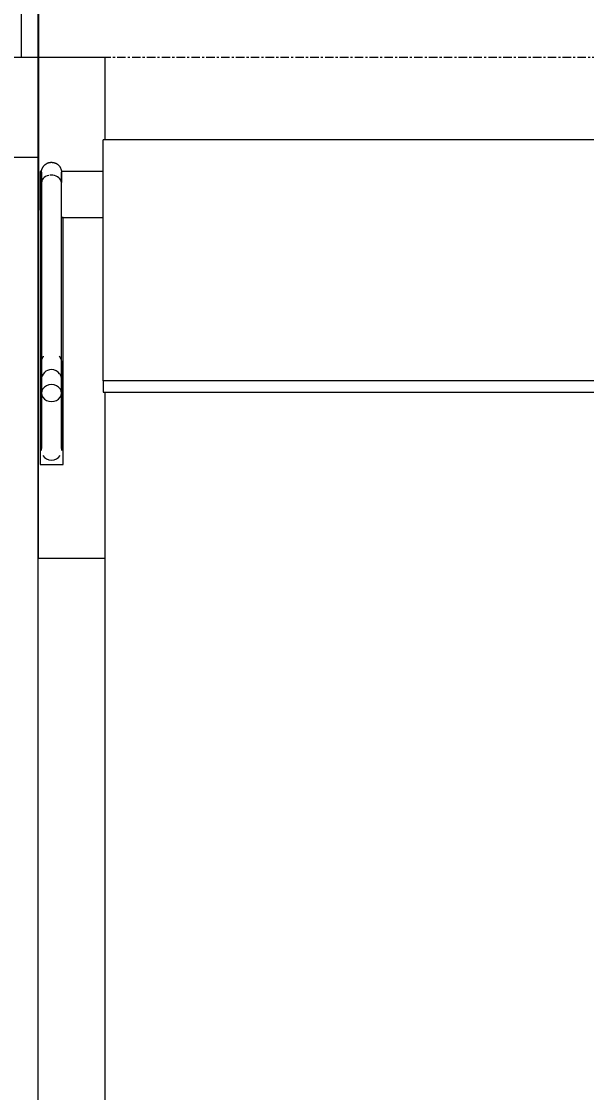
# Model space of a CAD drawing. Header units: inches. Extents: x 22 to 382261, y 22 to 371281.
# Drawn here: x 214472 to 215318, y 114090 to 115692 of the extents above; entities that cross this region are included whole.
import ezdxf

# ---------------------------------------------------------------- set-up
doc = ezdxf.new("R2010")
doc.units = ezdxf.units.IN
doc.header["$MEASUREMENT"] = 0
doc.linetypes.add('Grid Line 1_2_', pattern=[22.225, 12.7, -3.175, 3.175, -3.175])
for name, color, linetype, lineweight in [('A-ANNO-DIMS', 211, 'Continuous', 9), ('A-DOOR', 31, 'Continuous', 9), ('A-DOOR-FRAM', 31, 'Continuous', 9), ('A-FLOR', 192, 'Continuous', 9), ('A-FLOR-LEVL', 51, 'Continuous', 9), ('A-WALL', 113, 'Continuous', 9), ('I-WALL', 2, 'Continuous', 9), ('Q-CASE', 31, 'Continuous', 9)]:
    doc.layers.add(name, color=color, linetype=linetype, lineweight=lineweight)
doc.styles.add('Arial_B', font='arialbd.ttf', dxfattribs={"height": 350.793651})
doc.dimstyles.new('2', dxfattribs={"dimscale": 304.8, "dimtxt": 346.888196, "dimasz": 0.221354, "dimexe": 1.338583, "dimexo": 0.0625, "dimgap": 0.278871, "dimtad": 1, "dimdec": 0, "dimzin": 0, "dimdsep": 46, "dimtxsty": 'Arial_B', "dimblk1": 'OBLIQUE', "dimblk2": 'OBLIQUE', "dimsah": 1, "dimcen": 0.09, "dimdle": 0.557743, "dimazin": 0, "dimtfac": 1, "dimtdec": 4, "dimtix": 1, "dimtmove": 0, "dimatfit": 3, "dimfxl": 0.557743, "dimfxlon": 1, "dimtvp": 1, "dimtolj": 1, "dimtzin": 0, "dimarcsym": 2})

# ---------------------------------------------------------------- blocks, each defined once
blk = doc.blocks.new('Walls 1 - Walls 1-356110-Right Side Elevation - Callout 1')
at = {"layer": 'A-WALL'}
blk.add_line((-11518.8, 700), (-11518.8, 3450), dxfattribs=at)
blk = doc.blocks.new('M_Single-Flush - 900 by 2100-458081-Right Side Elevation - Callout 1')
at = {"layer": 'A-DOOR-FRAM'}
blk.add_line((-11543.8, 3450), (-11543.8, 5726), dxfattribs=at)
blk = doc.blocks.new('Casework 6 - Casework 6-529220-Right Side Elevation - Callout 1')
at = {"layer": 'Q-CASE'}
for p, q in [((14898.7, 3326.2), (-11421.3, 3326.2)), ((-11421.3, 2965.8), (-11421.3, 3326.2)), ((-11513.1, 3279), (-11515.9, 3279)), ((-11515.9, 3279), (-11515.9, 3210)), ((-11421.3, 3279), (-11484.2, 3279)), ((-11513.8, 3261.5), (-11513.8, 3240.6)), ((-11483.8, 3240.6), (-11483.8, 3261.5)), ((-11513.8, 3248.9), (-11513.8, 2995.6)), ((-11483.8, 3202.8), (-11483.8, 3248.9)), ((-11515.9, 3210), (-11515.9, 2841)), ((-11513.8, 3210), (-11515.9, 3210)), ((-11515.9, 3210), (-11513.8, 3210)), ((-11481.5, 3210), (-11483.9, 3210)), ((-11483.9, 3210), (-11421.3, 3210)), ((-11481.5, 2841), (-11481.5, 3210)), ((-11483.8, 2995.6), (-11483.8, 3064)), ((-11513.8, 2995.6), (-11513.8, 2865)), ((-11483.8, 2968.7), (-11483.8, 2995.6)), ((-11421.3, 2965.8), (-11421.3, 2949.1)), ((14898.7, 2965.8), (-11421.3, 2965.8)), ((-11483.8, 2865), (-11483.8, 2957.5)), ((-11421.3, 2949.1), (14898.7, 2949.1)), ((-11515.9, 2841), (-11481.5, 2841))]:
    blk.add_line(p, q, dxfattribs=at)
at = {"layer": 'Q-CASE', "flags": 128}
for points in [[(-11513.8, 3277.8), (-11513.8, 3278.4), (-11513.8, 3279), (-11513.7, 3279.6), (-11513.6, 3280.2), (-11513.5, 3280.8), (-11513.4, 3281.3), (-11513.2, 3281.9), (-11513, 3282.5), (-11512.8, 3283.1), (-11512.6, 3283.6), (-11512.4, 3284.2), (-11512.1, 3284.7), (-11511.8, 3285.2), (-11511.5, 3285.7), (-11511.2, 3286.2), (-11510.8, 3286.7), (-11510.5, 3287.2), (-11510.1, 3287.7), (-11509.7, 3288.1), (-11509.3, 3288.5), (-11508.8, 3288.9), (-11508.4, 3289.3), (-11507.9, 3289.7), (-11507.4, 3290.1), (-11506.9, 3290.4), (-11506.4, 3290.7), (-11505.9, 3291), (-11505.3, 3291.3), (-11504.8, 3291.5), (-11504.2, 3291.8), (-11503.7, 3292), (-11503.1, 3292.1), (-11502.5, 3292.3), (-11501.9, 3292.4), (-11501.4, 3292.6), (-11500.8, 3292.6), (-11500.2, 3292.7), (-11499.6, 3292.8), (-11499, 3292.8), (-11498.8, 3292.8)], [(-11498.8, 3292.8), (-11498.2, 3292.8), (-11497.6, 3292.7), (-11497, 3292.7), (-11496.4, 3292.6), (-11495.8, 3292.5), (-11495.2, 3292.3), (-11494.7, 3292.2), (-11494.1, 3292), (-11493.5, 3291.8), (-11493, 3291.6), (-11492.4, 3291.3), (-11491.9, 3291.1), (-11491.3, 3290.8), (-11490.8, 3290.5), (-11490.3, 3290.2), (-11489.8, 3289.8), (-11489.4, 3289.4), (-11488.9, 3289.1), (-11488.5, 3288.6), (-11488, 3288.2), (-11487.6, 3287.8), (-11487.2, 3287.3), (-11486.9, 3286.9), (-11486.5, 3286.4), (-11486.2, 3285.9), (-11485.9, 3285.4), (-11485.6, 3284.8), (-11485.3, 3284.3), (-11485.1, 3283.8), (-11484.8, 3283.2), (-11484.6, 3282.6), (-11484.4, 3282.1), (-11484.3, 3281.5), (-11484.1, 3280.9), (-11484, 3280.3), (-11483.9, 3279.7), (-11483.9, 3279.1), (-11483.8, 3278.5), (-11483.8, 3277.9), (-11483.8, 3277.8)], [(-11513.8, 3262.7), (-11513.8, 3271.1), (-11513.8, 3276.2), (-11513.8, 3277.8)], [(-11513.8, 3277.8), (-11513.8, 3276.1), (-11513.8, 3270.9), (-11513.8, 3262.4), (-11513.8, 3250.5), (-11513.8, 3235.2), (-11513.8, 3216.6), (-11513.8, 3194.6), (-11513.8, 3169.4), (-11513.8, 3140.9), (-11513.8, 3109.2), (-11513.8, 3074.4), (-11513.8, 3036.4), (-11513.8, 2995.5), (-11513.8, 2951.6), (-11513.8, 2947.7)], [(-11483.8, 2947.7), (-11483.8, 2991.9), (-11483.8, 3033.1), (-11483.8, 3071.3), (-11483.8, 3106.4), (-11483.8, 3138.3), (-11483.8, 3167.1), (-11483.8, 3192.6), (-11483.8, 3214.8), (-11483.8, 3233.8), (-11483.8, 3249.3), (-11483.8, 3261.5), (-11483.8, 3270.4), (-11483.8, 3275.8), (-11483.8, 3277.8), (-11483.8, 3277.8)], [(-11483.8, 3277.8), (-11483.8, 3276.1), (-11483.8, 3270.9), (-11483.8, 3262.7)], [(-11513.8, 2993.4), (-11513.8, 2994), (-11513.8, 2994.6), (-11513.7, 2995.2), (-11513.6, 2995.8), (-11513.5, 2996.4), (-11513.4, 2997), (-11513.2, 2997.6), (-11513, 2998.1), (-11512.8, 2998.7), (-11512.6, 2999.3), (-11512.4, 2999.8), (-11512.1, 3000.3), (-11511.8, 3000.9), (-11511.5, 3001.4), (-11511.2, 3001.9), (-11510.8, 3002.4), (-11510.5, 3002.9)], [(-11487.2, 3003), (-11486.9, 3002.5), (-11486.5, 3002), (-11486.2, 3001.5), (-11485.9, 3001), (-11485.6, 3000.5), (-11485.3, 3000), (-11485.1, 2999.4), (-11484.8, 2998.9), (-11484.6, 2998.3), (-11484.4, 2997.7), (-11484.3, 2997.1), (-11484.1, 2996.6), (-11484, 2996), (-11483.9, 2995.4), (-11483.9, 2994.8), (-11483.8, 2994.2), (-11483.8, 2993.6), (-11483.8, 2993.4)], [(-11513.8, 2861.6), (-11513.8, 2896.8), (-11513.8, 2926.6), (-11513.8, 2951), (-11513.8, 2969.9), (-11513.8, 2983.3), (-11513.8, 2991.1), (-11513.8, 2993.4)], [(-11513.8, 2993.4), (-11513.8, 2990.6), (-11513.8, 2982.3), (-11513.8, 2968.5), (-11513.8, 2967.8)], [(-11483.8, 2967.8), (-11483.8, 2981.9), (-11483.8, 2990.4), (-11483.8, 2993.4), (-11483.8, 2993.4)], [(-11483.8, 2993.4), (-11483.8, 2990.6), (-11483.8, 2982.3), (-11483.8, 2968.5), (-11483.8, 2949.1), (-11483.8, 2924.2), (-11483.8, 2894), (-11483.8, 2861.6)]]:
    blk.add_lwpolyline(points, dxfattribs=at)
at = {"layer": 'Q-CASE'}
for centre, ratio, start_param, end_param in [((-11498.8, 3261.5), 0.8105, 1.832596, 3.257849), ((-11498.8, 3261.5), 0.8105, 1.570796, 1.733049), ((-11498.8, 3261.5), 0.8105, 1.308997, 1.570796), ((-11498.8, 3261.5), 0.8105, 6.160566, 7.538448), ((-11498.8, 3262.7), 0.992951, 2.989201, 3.141593), ((-11498.8, 3262.7), 0.992951, 0, 0.106959), ((-11498.8, 3248.9), 0.838671, 3.03997, 3.141593), ((-11498.8, 2967.8), 0.992624, 1.570796, 3.141593), ((-11498.8, 2967.8), 0.992624, 0.619948, 1.564863), ((-11498.8, 2967.8), 0.992624, 0, 0.602042), ((-11498.8, 2947.7), 0.84545, 1.570796, 4.712389), ((-11498.8, 2947.7), 0.84545, 4.712389, 7.853982), ((-11498.8, 2861.6), 0.962005, 3.665191, 4.712389), ((-11498.8, 2861.6), 0.962005, 4.712389, 5.759587)]:
    blk.add_ellipse(centre, major_axis=(15, 0), ratio=ratio, start_param=start_param, end_param=end_param, dxfattribs=at)
blk = doc.blocks.new('_Oblique')
at = {"color": 0, "linetype": 'ByBlock', "lineweight": -2}
blk.add_line((-0.5, -0.5), (0.5, 0.5), dxfattribs=at)
blk = doc.blocks.new('*D4922')
at = {"layer": 'A-ANNO-DIMS', "color": 0, "lineweight": -2, "transparency": 16777216}
for p, q in [((240914.8, 115736.5), (240914.8, 116225.5)), ((214497.3, 115898.4), (214497.3, 115409.5)), ((214327.3, 115817.5), (241084.8, 115817.5))]:
    blk.add_line(p, q, dxfattribs=at)
at = {"layer": 'Defpoints', "color": 0, "transparency": 16777216}
for p in [(214497.3, 115917.5), (240914.8, 115817.5), (240914.8, 115717.5)]:
    blk.add_point(p, dxfattribs=at)
at = {"layer": 'A-ANNO-DIMS', "color": 0, "lineweight": -2, "transparency": 16777216, "xscale": 67.46874999999999, "yscale": 67.46874999999999, "zscale": 67.46874999999999, "rotation": 180}
blk.add_blockref('_Oblique', (214497.3, 115817.5), dxfattribs=at)
at = {"layer": 'A-ANNO-DIMS', "color": 0, "lineweight": -2, "transparency": 16777216, "xscale": 67.46874999999999, "yscale": 67.46874999999999, "zscale": 67.46874999999999}
blk.add_blockref('_Oblique', (240914.8, 115817.5), dxfattribs=at)
at = {"layer": 'A-ANNO-DIMS', "color": 0, "transparency": 16777216, "insert": (227706.1, 116081.6), "char_height": 350.79, "width": 932.809, "attachment_point": 5, "style": 'Arial_B'}
blk.add_mtext('\\A1;26417', dxfattribs=at)

msp = doc.modelspace()

# ---------------------------------------------------------------- linework, layer by layer
at = {"layer": 'A-FLOR'}
for p, q in [((214446.1, 115638.3), (214497.3, 115638.3)), ((214497.3, 115488.3), (214447.3, 115488.3))]:
    msp.add_line(p, q, dxfattribs=at)
at = {"layer": 'A-FLOR-LEVL', "linetype": 'Grid Line 1_2_'}
msp.add_line((212682.1, 115638.3), (251888.2, 115638.3), dxfattribs=at)
at = {"layer": 'I-WALL'}
for p, q in [((214497.3, 118658.4), (214497.3, 114888.3)), ((214497.3, 115638.3), (214597.3, 115638.3)), ((214597.3, 115638.3), (214597.3, 115514.2)), ((214597.3, 115137.4), (214597.3, 112888.3)), ((214597.3, 114888.3), (214497.3, 114888.3))]:
    msp.add_line(p, q, dxfattribs=at)

# ---------------------------------------------------------------- block references
at = {"layer": 'A-DOOR'}
msp.add_blockref('M_Single-Flush - 900 by 2100-458081-Right Side Elevation - Callout 1', (226016.1, 112188.3), dxfattribs=at)
at = {"layer": 'A-WALL'}
msp.add_blockref('Walls 1 - Walls 1-356110-Right Side Elevation - Callout 1', (226016.1, 112188.3), dxfattribs=at)
at = {"layer": 'Q-CASE'}
msp.add_blockref('Casework 6 - Casework 6-529220-Right Side Elevation - Callout 1', (226016.1, 112188.3), dxfattribs=at)

# ---------------------------------------------------------------- dimensions: what is measured, and where the dimension line sits
at = {"layer": 'A-ANNO-DIMS'}
dim = msp.add_linear_dim(base=(240914.8168296, 115817.4730195), p1=(214497.3168296, 115917.4730195), p2=(240914.8168296, 115717.4730195), dimstyle='2', override={"dimpost": '<>', "dimfxl": 26418.257063}, dxfattribs=at)
dim.commit()
dim.dimension.update_dxf_attribs({"geometry": '*D4922', "text_midpoint": (227706.0668296, 116081.5787819)})

doc.saveas('drawing.dxf')
